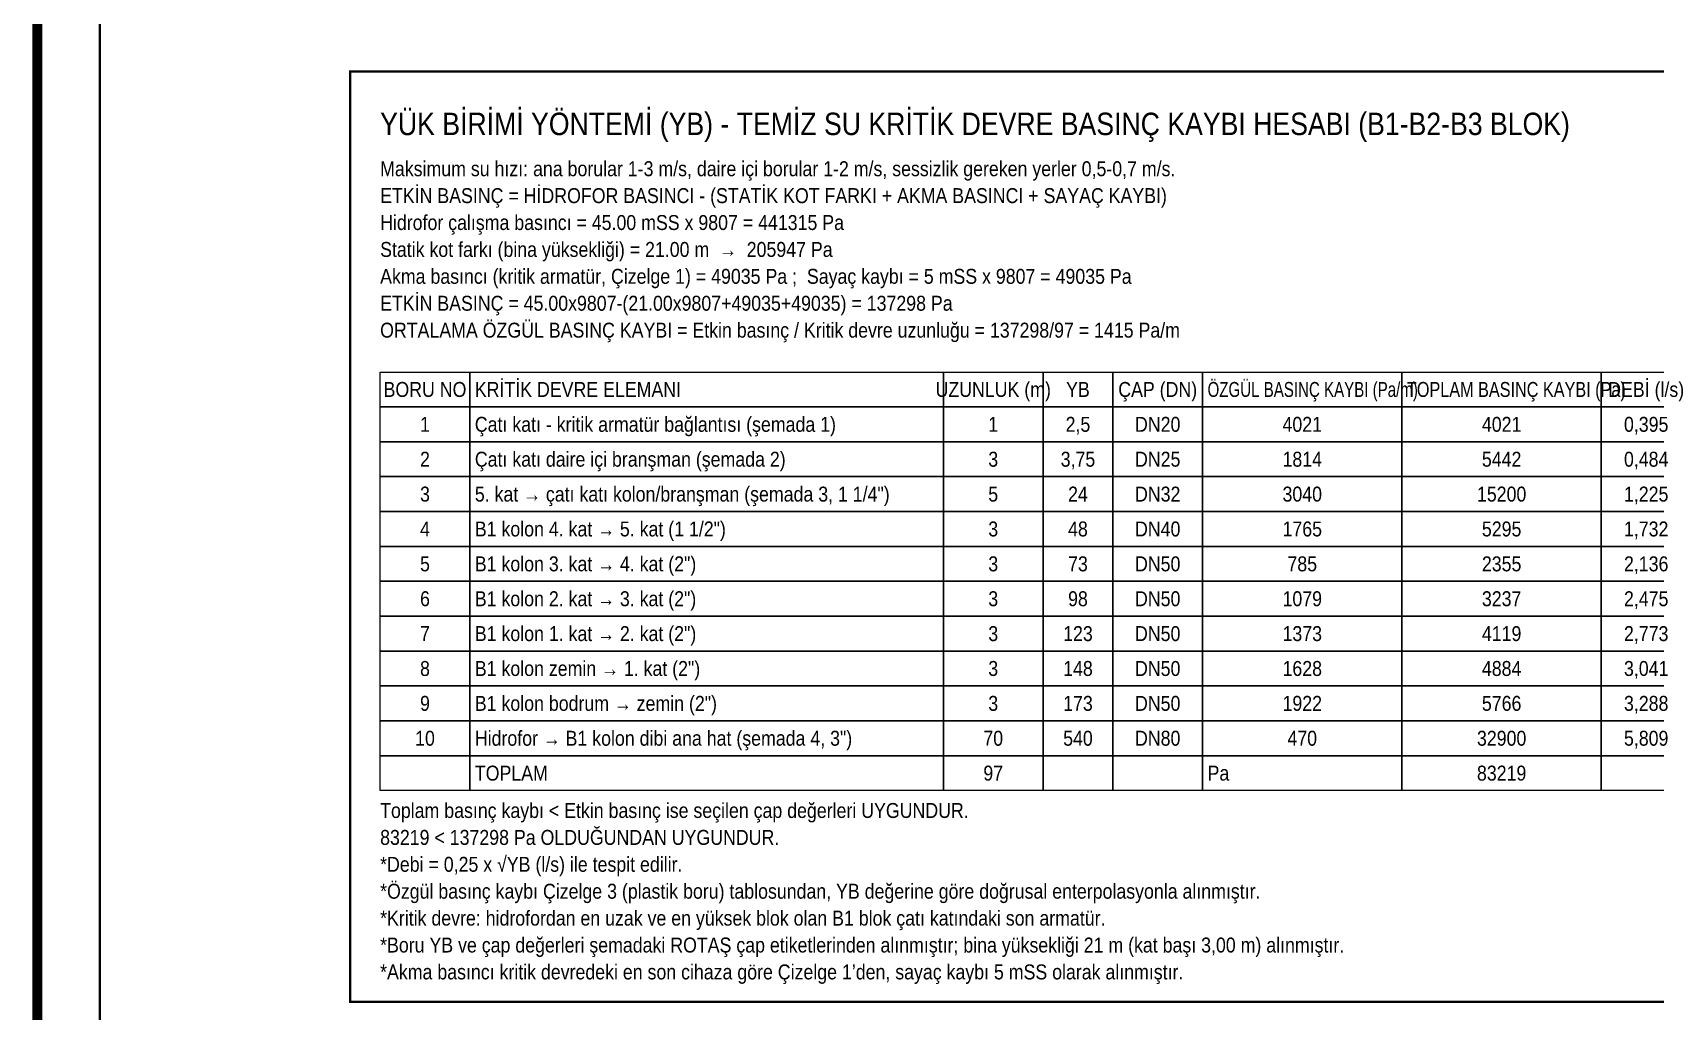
# Model space of a CAD drawing. Header units: centimetres. Extents: x -7420 to 31836, y -2 to 2802.
# Drawn here: x -6017 to -5366, y 1802 to 2195 of the extents above; entities that cross this region are included whole.
import ezdxf
from ezdxf.enums import TextEntityAlignment as Align

# ---------------------------------------------------------------- set-up
doc = ezdxf.new("R2010")
doc.units = ezdxf.units.CM
for name, color, linetype in [('ROTAS-HESAP', 1, 'CONTINUOUS'), ('ROTAS-HESAP-YAZI', 7, 'Continuous'), ('ROTAS-PAFTA', 7, 'CONTINUOUS')]:
    doc.layers.add(name, color=color, linetype=linetype)
doc.styles.add('ROTAS', font='arial.ttf')

msp = doc.modelspace()

# ---------------------------------------------------------------- linework, layer by layer
at = {"layer": 'ROTAS-HESAP', "const_width": 1}
msp.add_lwpolyline([(-5889.5, 1806.3), (-5339.5, 1806.3), (-5339.5, 2179.7), (-5889.5, 2179.7)], close=True, dxfattribs=at)
at = {"layer": 'ROTAS-HESAP'}
for points in [[(-5877.5, 2059.1), (-5841.5, 2059.1), (-5841.5, 2045.1), (-5877.5, 2045.1)], [(-5841.5, 2059.1), (-5651.5, 2059.1), (-5651.5, 2045.1), (-5841.5, 2045.1)], [(-5651.5, 2059.1), (-5611.5, 2059.1), (-5611.5, 2045.1), (-5651.5, 2045.1)], [(-5611.5, 2059.1), (-5583.5, 2059.1), (-5583.5, 2045.1), (-5611.5, 2045.1)], [(-5583.5, 2059.1), (-5547.5, 2059.1), (-5547.5, 2045.1), (-5583.5, 2045.1)], [(-5547.5, 2059.1), (-5467.5, 2059.1), (-5467.5, 2045.1), (-5547.5, 2045.1)], [(-5467.5, 2059.1), (-5387.5, 2059.1), (-5387.5, 2045.1), (-5467.5, 2045.1)], [(-5387.5, 2059.1), (-5351.5, 2059.1), (-5351.5, 2045.1), (-5387.5, 2045.1)], [(-5877.5, 2045.1), (-5841.5, 2045.1), (-5841.5, 2031.1), (-5877.5, 2031.1)], [(-5841.5, 2045.1), (-5651.5, 2045.1), (-5651.5, 2031.1), (-5841.5, 2031.1)], [(-5651.5, 2045.1), (-5611.5, 2045.1), (-5611.5, 2031.1), (-5651.5, 2031.1)], [(-5611.5, 2045.1), (-5583.5, 2045.1), (-5583.5, 2031.1), (-5611.5, 2031.1)], [(-5583.5, 2045.1), (-5547.5, 2045.1), (-5547.5, 2031.1), (-5583.5, 2031.1)], [(-5547.5, 2045.1), (-5467.5, 2045.1), (-5467.5, 2031.1), (-5547.5, 2031.1)], [(-5467.5, 2045.1), (-5387.5, 2045.1), (-5387.5, 2031.1), (-5467.5, 2031.1)], [(-5387.5, 2045.1), (-5351.5, 2045.1), (-5351.5, 2031.1), (-5387.5, 2031.1)], [(-5877.5, 2031.1), (-5841.5, 2031.1), (-5841.5, 2017.1), (-5877.5, 2017.1)], [(-5841.5, 2031.1), (-5651.5, 2031.1), (-5651.5, 2017.1), (-5841.5, 2017.1)], [(-5651.5, 2031.1), (-5611.5, 2031.1), (-5611.5, 2017.1), (-5651.5, 2017.1)], [(-5611.5, 2031.1), (-5583.5, 2031.1), (-5583.5, 2017.1), (-5611.5, 2017.1)], [(-5583.5, 2031.1), (-5547.5, 2031.1), (-5547.5, 2017.1), (-5583.5, 2017.1)], [(-5547.5, 2031.1), (-5467.5, 2031.1), (-5467.5, 2017.1), (-5547.5, 2017.1)], [(-5467.5, 2031.1), (-5387.5, 2031.1), (-5387.5, 2017.1), (-5467.5, 2017.1)], [(-5387.5, 2031.1), (-5351.5, 2031.1), (-5351.5, 2017.1), (-5387.5, 2017.1)], [(-5877.5, 2017.1), (-5841.5, 2017.1), (-5841.5, 2003.1), (-5877.5, 2003.1)], [(-5841.5, 2017.1), (-5651.5, 2017.1), (-5651.5, 2003.1), (-5841.5, 2003.1)], [(-5651.5, 2017.1), (-5611.5, 2017.1), (-5611.5, 2003.1), (-5651.5, 2003.1)], [(-5611.5, 2017.1), (-5583.5, 2017.1), (-5583.5, 2003.1), (-5611.5, 2003.1)], [(-5583.5, 2017.1), (-5547.5, 2017.1), (-5547.5, 2003.1), (-5583.5, 2003.1)], [(-5547.5, 2017.1), (-5467.5, 2017.1), (-5467.5, 2003.1), (-5547.5, 2003.1)], [(-5467.5, 2017.1), (-5387.5, 2017.1), (-5387.5, 2003.1), (-5467.5, 2003.1)], [(-5387.5, 2017.1), (-5351.5, 2017.1), (-5351.5, 2003.1), (-5387.5, 2003.1)], [(-5877.5, 2003.1), (-5841.5, 2003.1), (-5841.5, 1989.1), (-5877.5, 1989.1)], [(-5841.5, 2003.1), (-5651.5, 2003.1), (-5651.5, 1989.1), (-5841.5, 1989.1)], [(-5651.5, 2003.1), (-5611.5, 2003.1), (-5611.5, 1989.1), (-5651.5, 1989.1)], [(-5611.5, 2003.1), (-5583.5, 2003.1), (-5583.5, 1989.1), (-5611.5, 1989.1)], [(-5583.5, 2003.1), (-5547.5, 2003.1), (-5547.5, 1989.1), (-5583.5, 1989.1)], [(-5547.5, 2003.1), (-5467.5, 2003.1), (-5467.5, 1989.1), (-5547.5, 1989.1)], [(-5467.5, 2003.1), (-5387.5, 2003.1), (-5387.5, 1989.1), (-5467.5, 1989.1)], [(-5387.5, 2003.1), (-5351.5, 2003.1), (-5351.5, 1989.1), (-5387.5, 1989.1)], [(-5877.5, 1989.1), (-5841.5, 1989.1), (-5841.5, 1975.1), (-5877.5, 1975.1)], [(-5841.5, 1989.1), (-5651.5, 1989.1), (-5651.5, 1975.1), (-5841.5, 1975.1)], [(-5651.5, 1989.1), (-5611.5, 1989.1), (-5611.5, 1975.1), (-5651.5, 1975.1)], [(-5611.5, 1989.1), (-5583.5, 1989.1), (-5583.5, 1975.1), (-5611.5, 1975.1)], [(-5583.5, 1989.1), (-5547.5, 1989.1), (-5547.5, 1975.1), (-5583.5, 1975.1)], [(-5547.5, 1989.1), (-5467.5, 1989.1), (-5467.5, 1975.1), (-5547.5, 1975.1)], [(-5467.5, 1989.1), (-5387.5, 1989.1), (-5387.5, 1975.1), (-5467.5, 1975.1)], [(-5387.5, 1989.1), (-5351.5, 1989.1), (-5351.5, 1975.1), (-5387.5, 1975.1)], [(-5877.5, 1975.1), (-5841.5, 1975.1), (-5841.5, 1961.1), (-5877.5, 1961.1)], [(-5841.5, 1975.1), (-5651.5, 1975.1), (-5651.5, 1961.1), (-5841.5, 1961.1)], [(-5651.5, 1975.1), (-5611.5, 1975.1), (-5611.5, 1961.1), (-5651.5, 1961.1)], [(-5611.5, 1975.1), (-5583.5, 1975.1), (-5583.5, 1961.1), (-5611.5, 1961.1)], [(-5583.5, 1975.1), (-5547.5, 1975.1), (-5547.5, 1961.1), (-5583.5, 1961.1)], [(-5547.5, 1975.1), (-5467.5, 1975.1), (-5467.5, 1961.1), (-5547.5, 1961.1)], [(-5467.5, 1975.1), (-5387.5, 1975.1), (-5387.5, 1961.1), (-5467.5, 1961.1)], [(-5387.5, 1975.1), (-5351.5, 1975.1), (-5351.5, 1961.1), (-5387.5, 1961.1)], [(-5877.5, 1961.1), (-5841.5, 1961.1), (-5841.5, 1947.1), (-5877.5, 1947.1)], [(-5841.5, 1961.1), (-5651.5, 1961.1), (-5651.5, 1947.1), (-5841.5, 1947.1)], [(-5651.5, 1961.1), (-5611.5, 1961.1), (-5611.5, 1947.1), (-5651.5, 1947.1)], [(-5611.5, 1961.1), (-5583.5, 1961.1), (-5583.5, 1947.1), (-5611.5, 1947.1)], [(-5583.5, 1961.1), (-5547.5, 1961.1), (-5547.5, 1947.1), (-5583.5, 1947.1)], [(-5547.5, 1961.1), (-5467.5, 1961.1), (-5467.5, 1947.1), (-5547.5, 1947.1)], [(-5467.5, 1961.1), (-5387.5, 1961.1), (-5387.5, 1947.1), (-5467.5, 1947.1)], [(-5387.5, 1961.1), (-5351.5, 1961.1), (-5351.5, 1947.1), (-5387.5, 1947.1)], [(-5877.5, 1947.1), (-5841.5, 1947.1), (-5841.5, 1933.1), (-5877.5, 1933.1)], [(-5841.5, 1947.1), (-5651.5, 1947.1), (-5651.5, 1933.1), (-5841.5, 1933.1)], [(-5651.5, 1947.1), (-5611.5, 1947.1), (-5611.5, 1933.1), (-5651.5, 1933.1)], [(-5611.5, 1947.1), (-5583.5, 1947.1), (-5583.5, 1933.1), (-5611.5, 1933.1)], [(-5583.5, 1947.1), (-5547.5, 1947.1), (-5547.5, 1933.1), (-5583.5, 1933.1)], [(-5547.5, 1947.1), (-5467.5, 1947.1), (-5467.5, 1933.1), (-5547.5, 1933.1)], [(-5467.5, 1947.1), (-5387.5, 1947.1), (-5387.5, 1933.1), (-5467.5, 1933.1)], [(-5387.5, 1947.1), (-5351.5, 1947.1), (-5351.5, 1933.1), (-5387.5, 1933.1)], [(-5877.5, 1933.1), (-5841.5, 1933.1), (-5841.5, 1919.1), (-5877.5, 1919.1)], [(-5841.5, 1933.1), (-5651.5, 1933.1), (-5651.5, 1919.1), (-5841.5, 1919.1)], [(-5651.5, 1933.1), (-5611.5, 1933.1), (-5611.5, 1919.1), (-5651.5, 1919.1)], [(-5611.5, 1933.1), (-5583.5, 1933.1), (-5583.5, 1919.1), (-5611.5, 1919.1)], [(-5583.5, 1933.1), (-5547.5, 1933.1), (-5547.5, 1919.1), (-5583.5, 1919.1)], [(-5547.5, 1933.1), (-5467.5, 1933.1), (-5467.5, 1919.1), (-5547.5, 1919.1)], [(-5467.5, 1933.1), (-5387.5, 1933.1), (-5387.5, 1919.1), (-5467.5, 1919.1)], [(-5387.5, 1933.1), (-5351.5, 1933.1), (-5351.5, 1919.1), (-5387.5, 1919.1)], [(-5877.5, 1919.1), (-5841.5, 1919.1), (-5841.5, 1905.1), (-5877.5, 1905.1)], [(-5841.5, 1919.1), (-5651.5, 1919.1), (-5651.5, 1905.1), (-5841.5, 1905.1)], [(-5651.5, 1919.1), (-5611.5, 1919.1), (-5611.5, 1905.1), (-5651.5, 1905.1)], [(-5611.5, 1919.1), (-5583.5, 1919.1), (-5583.5, 1905.1), (-5611.5, 1905.1)], [(-5583.5, 1919.1), (-5547.5, 1919.1), (-5547.5, 1905.1), (-5583.5, 1905.1)], [(-5547.5, 1919.1), (-5467.5, 1919.1), (-5467.5, 1905.1), (-5547.5, 1905.1)], [(-5467.5, 1919.1), (-5387.5, 1919.1), (-5387.5, 1905.1), (-5467.5, 1905.1)], [(-5387.5, 1919.1), (-5351.5, 1919.1), (-5351.5, 1905.1), (-5387.5, 1905.1)], [(-5877.5, 1905.1), (-5841.5, 1905.1), (-5841.5, 1891.1), (-5877.5, 1891.1)], [(-5841.5, 1905.1), (-5651.5, 1905.1), (-5651.5, 1891.1), (-5841.5, 1891.1)], [(-5651.5, 1905.1), (-5611.5, 1905.1), (-5611.5, 1891.1), (-5651.5, 1891.1)], [(-5611.5, 1905.1), (-5583.5, 1905.1), (-5583.5, 1891.1), (-5611.5, 1891.1)], [(-5583.5, 1905.1), (-5547.5, 1905.1), (-5547.5, 1891.1), (-5583.5, 1891.1)], [(-5547.5, 1905.1), (-5467.5, 1905.1), (-5467.5, 1891.1), (-5547.5, 1891.1)], [(-5467.5, 1905.1), (-5387.5, 1905.1), (-5387.5, 1891.1), (-5467.5, 1891.1)], [(-5387.5, 1905.1), (-5351.5, 1905.1), (-5351.5, 1891.1), (-5387.5, 1891.1)]]:
    msp.add_lwpolyline(points, close=True, dxfattribs=at)
at = {"layer": 'ROTAS-PAFTA'}
for points, const_width in [([(-6015, 0), (-4060, 0), (-4060, 2800), (-6015, 2800)], 4), ([(-5990, 25), (-4085, 25), (-4085, 2775), (-5990, 2775)], 1)]:
    msp.add_lwpolyline(points, close=True, dxfattribs=dict(at, const_width=const_width))

# ---------------------------------------------------------------- texts
at = {"layer": 'ROTAS-HESAP-YAZI', "style": 'ROTAS'}
for s, height, width, p in [('YÜK BİRİMİ YÖNTEMİ (YB) - TEMİZ SU KRİTİK DEVRE BASINÇ KAYBI HESABI (B1-B2-B3 BLOK)', 9, 0.85, (-5877.5, 2158.7)), ('Maksimum su hızı: ana borular 1-3 m/s, daire içi borular 1-2 m/s, sessizlik gereken yerler 0,5-0,7 m/s.', 6, 0.85, (-5877.5, 2140.7)), ('ETKİN BASINÇ = HİDROFOR BASINCI - (STATİK KOT FARKI + AKMA BASINCI + SAYAÇ KAYBI)', 6, 0.85, (-5877.5, 2129.9)), ('Hidrofor çalışma basıncı = 45.00 mSS x 9807 = 441315 Pa', 6, 0.85, (-5877.5, 2119.1)), ('Statik kot farkı (bina yüksekliği) = 21.00 m  →  205947 Pa', 6, 0.85, (-5877.5, 2108.3)), ('Akma basıncı (kritik armatür, Çizelge 1) = 49035 Pa ;  Sayaç kaybı = 5 mSS x 9807 = 49035 Pa', 6, 0.85, (-5877.5, 2097.5)), ('ETKİN BASINÇ = 45.00x9807-(21.00x9807+49035+49035) = 137298 Pa', 6, 0.85, (-5877.5, 2086.7)), ('ORTALAMA ÖZGÜL BASINÇ KAYBI = Etkin basınç / Kritik devre uzunluğu = 137298/97 = 1415 Pa/m', 6, 0.85, (-5877.5, 2075.9)), ('KRİTİK DEVRE ELEMANI', 6, 0.85, (-5839.5, 2052.1)), ('ÖZGÜL BASINÇ KAYBI (Pa/m)', 6, 0.722, (-5545.5, 2052.1)), ('TOPLAM BASINÇ KAYBI (Pa)', 6, 0.776, (-5465.5, 2052.1)), ('Çatı katı - kritik armatür bağlantısı (şemada 1)', 6, 0.85, (-5839.5, 2038.1)), ('Çatı katı daire içi branşman (şemada 2)', 6, 0.85, (-5839.5, 2024.1)), ('5. kat → çatı katı kolon/branşman (şemada 3, 1 1/4")', 6, 0.85, (-5839.5, 2010.1)), ('B1 kolon 4. kat → 5. kat (1 1/2")', 6, 0.85, (-5839.5, 1996.1)), ('B1 kolon 3. kat → 4. kat (2")', 6, 0.85, (-5839.5, 1982.1)), ('B1 kolon 2. kat → 3. kat (2")', 6, 0.85, (-5839.5, 1968.1)), ('B1 kolon 1. kat → 2. kat (2")', 6, 0.85, (-5839.5, 1954.1)), ('B1 kolon zemin → 1. kat (2")', 6, 0.85, (-5839.5, 1940.1)), ('B1 kolon bodrum → zemin (2")', 6, 0.85, (-5839.5, 1926.1)), ('Hidrofor → B1 kolon dibi ana hat (şemada 4, 3")', 6, 0.85, (-5839.5, 1912.1)), ('TOPLAM', 6, 0.85, (-5839.5, 1898.1)), ('Pa', 6, 0.85, (-5545.5, 1898.1)), ('Toplam basınç kaybı < Etkin basınç ise seçilen çap değerleri UYGUNDUR.', 6, 0.85, (-5877.5, 1883.1)), ('83219 < 137298 Pa OLDUĞUNDAN UYGUNDUR.', 6, 0.85, (-5877.5, 1872.3)), ('*Debi = 0,25 x √YB (l/s) ile tespit edilir.', 6, 0.85, (-5877.5, 1861.5)), ('*Özgül basınç kaybı Çizelge 3 (plastik boru) tablosundan, YB değerine göre doğrusal enterpolasyonla alınmıştır.', 6, 0.85, (-5877.5, 1850.7)), ('*Kritik devre: hidrofordan en uzak ve en yüksek blok olan B1 blok çatı katındaki son armatür.', 6, 0.85, (-5877.5, 1839.9)), ('*Boru YB ve çap değerleri şemadaki ROTAŞ çap etiketlerinden alınmıştır; bina yüksekliği 21 m (kat başı 3,00 m) alınmıştır.', 6, 0.85, (-5877.5, 1829.1)), ('*Akma basıncı kritik devredeki en son cihaza göre Çizelge 1’den, sayaç kaybı 5 mSS olarak alınmıştır.', 6, 0.85, (-5877.5, 1818.3))]:
    msp.add_text(s, height=height, dxfattribs=dict(at, width=width)).set_placement(p, align=Align.MIDDLE_LEFT)
at = {"layer": 'ROTAS-HESAP-YAZI', "style": 'ROTAS', "width": 0.85}
for s, p in [('BORU NO', (-5859.5, 2052.1)), ('UZUNLUK (m)', (-5631.5, 2052.1)), ('YB', (-5597.5, 2052.1)), ('ÇAP (DN)', (-5565.5, 2052.1)), ('DEBİ (l/s)', (-5369.5, 2052.1)), ('1', (-5859.5, 2038.1)), ('1', (-5631.5, 2038.1)), ('2,5', (-5597.5, 2038.1)), ('DN20', (-5565.5, 2038.1)), ('4021', (-5507.5, 2038.1)), ('4021', (-5427.5, 2038.1)), ('0,395', (-5369.5, 2038.1)), ('2', (-5859.5, 2024.1)), ('3', (-5631.5, 2024.1)), ('3,75', (-5597.5, 2024.1)), ('DN25', (-5565.5, 2024.1)), ('1814', (-5507.5, 2024.1)), ('5442', (-5427.5, 2024.1)), ('0,484', (-5369.5, 2024.1)), ('3', (-5859.5, 2010.1)), ('5', (-5631.5, 2010.1)), ('24', (-5597.5, 2010.1)), ('DN32', (-5565.5, 2010.1)), ('3040', (-5507.5, 2010.1)), ('15200', (-5427.5, 2010.1)), ('1,225', (-5369.5, 2010.1)), ('4', (-5859.5, 1996.1)), ('3', (-5631.5, 1996.1)), ('48', (-5597.5, 1996.1)), ('DN40', (-5565.5, 1996.1)), ('1765', (-5507.5, 1996.1)), ('5295', (-5427.5, 1996.1)), ('1,732', (-5369.5, 1996.1)), ('5', (-5859.5, 1982.1)), ('3', (-5631.5, 1982.1)), ('73', (-5597.5, 1982.1)), ('DN50', (-5565.5, 1982.1)), ('785', (-5507.5, 1982.1)), ('2355', (-5427.5, 1982.1)), ('2,136', (-5369.5, 1982.1)), ('6', (-5859.5, 1968.1)), ('3', (-5631.5, 1968.1)), ('98', (-5597.5, 1968.1)), ('DN50', (-5565.5, 1968.1)), ('1079', (-5507.5, 1968.1)), ('3237', (-5427.5, 1968.1)), ('2,475', (-5369.5, 1968.1)), ('7', (-5859.5, 1954.1)), ('3', (-5631.5, 1954.1)), ('123', (-5597.5, 1954.1)), ('DN50', (-5565.5, 1954.1)), ('1373', (-5507.5, 1954.1)), ('4119', (-5427.5, 1954.1)), ('2,773', (-5369.5, 1954.1)), ('8', (-5859.5, 1940.1)), ('3', (-5631.5, 1940.1)), ('148', (-5597.5, 1940.1)), ('DN50', (-5565.5, 1940.1)), ('1628', (-5507.5, 1940.1)), ('4884', (-5427.5, 1940.1)), ('3,041', (-5369.5, 1940.1)), ('9', (-5859.5, 1926.1)), ('3', (-5631.5, 1926.1)), ('173', (-5597.5, 1926.1)), ('DN50', (-5565.5, 1926.1)), ('1922', (-5507.5, 1926.1)), ('5766', (-5427.5, 1926.1)), ('3,288', (-5369.5, 1926.1)), ('10', (-5859.5, 1912.1)), ('70', (-5631.5, 1912.1)), ('540', (-5597.5, 1912.1)), ('DN80', (-5565.5, 1912.1)), ('470', (-5507.5, 1912.1)), ('32900', (-5427.5, 1912.1)), ('5,809', (-5369.5, 1912.1)), ('97', (-5631.5, 1898.1)), ('83219', (-5427.5, 1898.1))]:
    msp.add_text(s, height=6, dxfattribs=at).set_placement(p, align=Align.MIDDLE_CENTER)

doc.saveas('drawing.dxf')
